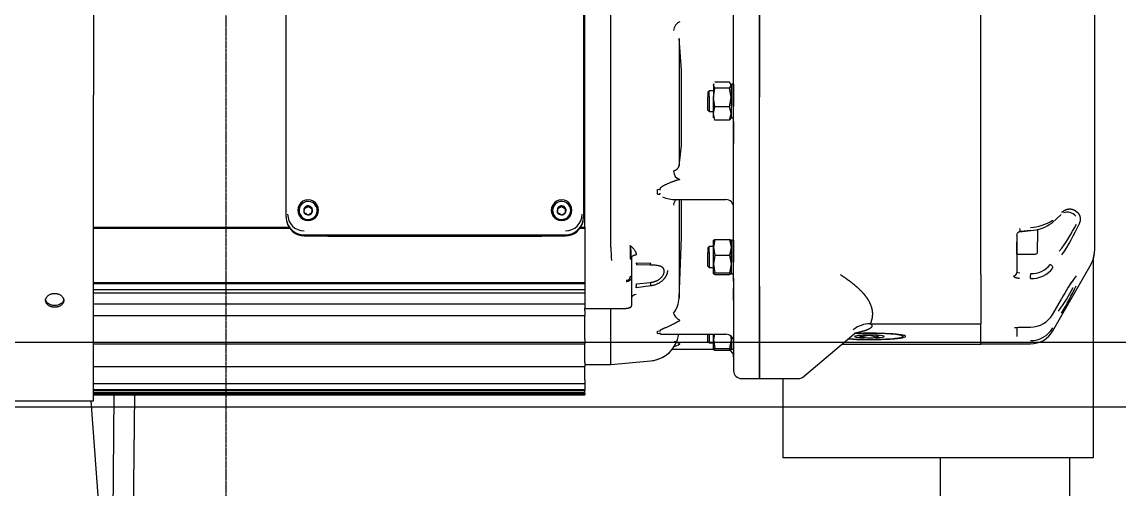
# Model space of a CAD drawing. Extents: x -599358 to 2865263, y -1062760 to 486533.
# Drawn here: x 346337 to 347003, y -695684 to -695400 of the extents above; entities that cross this region are included whole.
import ezdxf

# ---------------------------------------------------------------- set-up
doc = ezdxf.new("R2010")
doc.units = 0
doc.linetypes.add('DOTE', pattern=[2.42, 2, -0.2, 0.02, -0.2])
for name, color, linetype in [('A-AXIS-DOTE', 14, 'DOTE'), ('EWHS5T6M-1', 7, 'Continuous'), ('EWHS5T6M-3', 7, 'Continuous'), ('FHSGH10105-主梁-06', 7, 'Continuous'), ('取电臂', 7, 'Continuous'), ('零件1^葫芦小车', 7, 'Continuous')]:
    doc.layers.add(name, color=color, linetype=linetype)

msp = doc.modelspace()

# ---------------------------------------------------------------- linework, layer by layer
at = {"layer": 'A-AXIS-DOTE'}
msp.add_line((346460.57, -694061.52), (346460.57, -701154.07), dxfattribs=at)
at = {"layer": 'EWHS5T6M-1', "color": 7, "linetype": 'Continuous'}
for p, q in [((346987.45, -695544.3), (346987.45, -695664.74)), ((346987.45, -695544.3), (346987.45, -695664.74)), ((346798.88, -695616.69), (346798.88, -695664.74)), ((346798.88, -695616.69), (346798.88, -695664.74)), ((346974.88, -695664.74), (346861.73, -695664.74)), ((346894.73, -695664.74), (346861.73, -695664.74)), ((346974.88, -695664.74), (346973.31, -695664.74))]:
    msp.add_line(p, q, dxfattribs=at)
at = {"layer": 'EWHS5T6M-3', "color": 7, "linetype": 'Continuous'}
for p, q in [((346380.09, -695288.89), (346380.09, -695444.68)), ((346784.73, -695302.41), (346784.73, -695445.85)), ((346784.73, -695560.56), (346784.73, -695302.41)), ((346769.02, -695557.53), (346769.02, -695307.12)), ((346919.09, -695525.47), (346919.09, -695327.56)), ((346919.09, -695525.47), (346919.09, -695328.61)), ((346988.23, -695328.73), (346988.23, -695506.6)), ((346988.23, -695328.73), (346988.23, -695506.6)), ((346497.16, -695518.49), (346497.16, -695360.38)), ((346677.88, -695360.38), (346677.88, -695518.49)), ((346694.38, -695536.98), (346694.38, -695361.3)), ((346678.66, -695524.76), (346678.66, -695368.21)), ((346737.31, -695429.52), (346735.86, -695410.29)), ((346735.86, -695410.29), (346735.86, -695487.5)), ((346737.31, -695474.98), (346737.31, -695429.52)), ((346756.76, -695438.51), (346757.26, -695437.54)), ((346756.76, -695438.04), (346756.76, -695438.51)), ((346757.68, -695440.29), (346756.76, -695438.51)), ((346756.76, -695438.51), (346756.76, -695446.04)), ((346766.54, -695436.73), (346757.68, -695436.73)), ((346767.45, -695438.51), (346766.54, -695436.73)), ((346766.54, -695440.29), (346767.45, -695438.51)), ((346767.72, -695438.04), (346767.45, -695439.14)), ((346767.45, -695438.51), (346767.45, -695446.04)), ((346767.72, -695438.04), (346767.72, -695451.33)), ((346769.02, -695438.04), (346767.72, -695438.04)), ((346769.02, -695438.04), (346769.02, -695451.33)), ((346380.09, -695630.21), (346380.09, -695444.68)), ((346754.09, -695441.97), (346753.31, -695442.75)), ((346753.31, -695442.75), (346753.31, -695445.71)), ((346754.09, -695445.35), (346754.09, -695441.97)), ((346756.76, -695441.97), (346754.09, -695441.97)), ((346754.09, -695445.35), (346754.09, -695454.54)), ((346756.76, -695446.04), (346757.68, -695440.29)), ((346766.54, -695440.29), (346757.68, -695440.29)), ((346767.45, -695446.04), (346766.54, -695440.29)), ((346753.31, -695453.75), (346753.31, -695445.71)), ((346757.68, -695451.8), (346756.76, -695446.04)), ((346756.76, -695455.78), (346756.76, -695446.04)), ((346756.76, -695455.78), (346757.68, -695451.8)), ((346766.54, -695451.8), (346757.68, -695451.8)), ((346766.54, -695451.8), (346767.45, -695446.04)), ((346767.45, -695455.78), (346766.54, -695451.8)), ((346767.45, -695446.04), (346767.45, -695455.78)), ((346767.72, -695458.47), (346767.72, -695451.33)), ((346769.02, -695458.47), (346769.02, -695451.33)), ((346784.73, -695616.69), (346784.73, -695445.85)), ((346753.31, -695453.75), (346754.09, -695454.54)), ((346754.09, -695454.54), (346756.76, -695454.54)), ((346756.76, -695458.47), (346756.76, -695455.78)), ((346757.68, -695459.77), (346756.76, -695455.78)), ((346766.54, -695459.77), (346767.45, -695455.78)), ((346767.45, -695457.99), (346766.54, -695459.77)), ((346767.45, -695455.78), (346767.45, -695458.47)), ((346767.45, -695457.36), (346767.72, -695458.47)), ((346767.72, -695458.47), (346769.02, -695458.47)), ((346757.26, -695458.96), (346757.68, -695459.77)), ((346766.54, -695459.77), (346757.68, -695459.77)), ((346769.02, -695460.63), (346769.02, -695473.92)), ((346735.86, -695487.5), (346737.28, -695475.26)), ((346769.02, -695481.06), (346769.02, -695473.92)), ((346722.66, -695504.78), (346722.66, -695501.87)), ((346722.67, -695501.87), (346724.08, -695501.76)), ((346722.67, -695504.78), (346724.08, -695504.76)), ((346724.08, -695501.76), (346724.09, -695502.39)), ((346724.09, -695504.13), (346724.08, -695504.76)), ((346508.24, -695513.36), (346510.66, -695512.13)), ((346510.66, -695512.13), (346510.66, -695511.86)), ((346510.66, -695512.13), (346512.95, -695513.61)), ((346662.24, -695513.36), (346664.66, -695512.13)), ((346664.66, -695512.13), (346664.66, -695511.86)), ((346664.66, -695512.13), (346666.95, -695513.61)), ((346733.81, -695508.06), (346764.31, -695508.06)), ((346735.94, -695507.79), (346735.86, -695508.45)), ((346735.86, -695508.45), (346735.86, -695541.99)), ((346737.31, -695515.36), (346737.31, -695508.06)), ((346988.23, -695506.6), (346988.23, -695528.35)), ((346988.23, -695506.6), (346988.23, -695528.35)), ((346505.02, -695514.62), (346505.02, -695515.11)), ((346508.09, -695516.07), (346508.24, -695513.36)), ((346508.24, -695513.36), (346508.24, -695513.08)), ((346516.02, -695515.11), (346516.02, -695514.62)), ((346659.02, -695514.62), (346659.02, -695515.11)), ((346662.09, -695516.07), (346662.24, -695513.36)), ((346662.24, -695513.36), (346662.24, -695513.08)), ((346670.02, -695515.11), (346670.02, -695514.62)), ((346737.31, -695530.87), (346737.31, -695515.36)), ((346962.5, -695522.08), (346968.07, -695517.14)), ((346380.09, -695524.76), (346498.86, -695524.76)), ((346380.09, -695525.3), (346499.21, -695525.3)), ((346497.38, -695520.67), (346497.52, -695521.33)), ((346675.83, -695525.3), (346678.66, -695525.3)), ((346676.18, -695524.76), (346678.66, -695524.76)), ((346677.52, -695521.33), (346677.66, -695520.67)), ((346678.66, -695524.76), (346678.66, -695525.3)), ((346678.66, -695525.3), (346678.66, -695557.18)), ((346919.09, -695553.56), (346919.09, -695525.47)), ((346919.09, -695553.56), (346919.09, -695525.47)), ((346508.16, -695529.44), (346666.88, -695529.44)), ((346508.16, -695529.99), (346666.88, -695529.99)), ((346523.33, -695530.25), (346651.71, -695530.25)), ((346735.86, -695567.82), (346737.31, -695530.87)), ((346941.09, -695529.66), (346941.09, -695551.65)), ((346941.09, -695529.7), (346941.09, -695533.97)), ((346942.76, -695527.47), (346943.42, -695527.4)), ((346943.37, -695527.41), (346944.28, -695527.32)), ((346949.5, -695526.82), (346943.4, -695527.4)), ((346944.28, -695527.32), (346949.5, -695526.83)), ((346953.66, -695525.97), (346953.66, -695533.59)), ((346988.23, -695528.35), (346988.23, -695539.39)), ((346988.23, -695528.35), (346988.23, -695539.39)), ((346694.38, -695536.99), (346694.38, -695536.98)), ((346754.09, -695536.6), (346753.31, -695537.38)), ((346753.31, -695537.38), (346753.31, -695540.34)), ((346754.09, -695539.98), (346754.09, -695536.6)), ((346756.76, -695536.6), (346754.09, -695536.6)), ((346756.76, -695532.71), (346757.68, -695532.19)), ((346757.68, -695532.19), (346756.76, -695537.02)), ((346756.76, -695537.02), (346756.76, -695532.67)), ((346756.76, -695547.2), (346756.76, -695537.02)), ((346756.76, -695537.02), (346757.68, -695541.85)), ((346757.68, -695532.19), (346766.54, -695532.19)), ((346767.31, -695532.63), (346766.54, -695532.19)), ((346766.54, -695532.19), (346767.45, -695537.02)), ((346767.45, -695537.02), (346766.54, -695541.85)), ((346767.72, -695532.67), (346767.45, -695533.77)), ((346767.45, -695532.67), (346767.45, -695537.02)), ((346767.45, -695537.02), (346767.45, -695547.2)), ((346767.72, -695532.67), (346767.72, -695545.96)), ((346769.02, -695532.67), (346767.72, -695532.67)), ((346769.02, -695532.67), (346769.02, -695545.96)), ((346941.09, -695541.11), (346941.09, -695533.97)), ((346953.66, -695539.85), (346953.66, -695533.59)), ((346953.66, -695536.34), (346953.67, -695536.35)), ((346706.95, -695543.27), (346706.95, -695544.42)), ((346706.95, -695544.42), (346706.95, -695555.17)), ((346735.86, -695541.99), (346735.86, -695567.82)), ((346753.31, -695548.38), (346753.31, -695540.34)), ((346754.09, -695539.98), (346754.09, -695549.17)), ((346757.68, -695541.85), (346756.76, -695547.2)), ((346757.68, -695541.85), (346766.54, -695541.85)), ((346766.54, -695541.85), (346767.45, -695547.2)), ((346941.09, -695541.11), (346952.41, -695541.11)), ((346987.45, -695544.3), (346987.45, -695664.74)), ((346987.45, -695544.3), (346987.45, -695664.74)), ((346709.82, -695546.34), (346718.66, -695546.53)), ((346718.39, -695547.75), (346710.09, -695547.62)), ((346753.31, -695548.38), (346754.09, -695549.17)), ((346754.09, -695549.17), (346756.76, -695549.17)), ((346756.76, -695547.2), (346757.68, -695552.54)), ((346756.76, -695553.06), (346756.76, -695547.2)), ((346767.45, -695547.2), (346766.54, -695552.54)), ((346767.45, -695547.2), (346767.45, -695553.06)), ((346767.45, -695552), (346767.72, -695553.1)), ((346767.72, -695553.1), (346767.72, -695545.96)), ((346769.02, -695553.1), (346769.02, -695545.96)), ((346941.09, -695547.25), (346941.09, -695551.65)), ((346941.09, -695551.65), (346941.09, -695552.35)), ((346962.94, -695587.72), (346986.16, -695547.2)), ((346380.09, -695558.28), (346678.66, -695558.28)), ((346678.66, -695557.18), (346678.66, -695558.28)), ((346678.66, -695557.87), (346678.66, -695573.93)), ((346706.95, -695555.17), (346706.95, -695572.51)), ((346710.09, -695559.1), (346718.39, -695558.3)), ((346757.68, -695552.54), (346756.76, -695553.06)), ((346756.76, -695553.06), (346757.68, -695553.57)), ((346757.68, -695552.54), (346766.54, -695552.54)), ((346757.68, -695553.57), (346766.54, -695553.57)), ((346766.54, -695552.54), (346767.45, -695553.06)), ((346767.45, -695553.06), (346766.54, -695553.57)), ((346767.45, -695553.1), (346767.45, -695553.06)), ((346767.72, -695553.1), (346769.02, -695553.1)), ((346769.02, -695555.79), (346769.02, -695561.94)), ((346769.02, -695557.53), (346769.02, -695611.98)), ((346919.09, -695553.56), (346919.09, -695582.71)), ((346919.09, -695553.56), (346919.09, -695583.42)), ((346380.09, -695558.89), (346678.66, -695558.89)), ((346678.66, -695562.76), (346380.09, -695562.76)), ((346678.66, -695564.74), (346380.09, -695564.74)), ((346718.66, -695560.39), (346709.82, -695561.5)), ((346769.02, -695569.08), (346769.02, -695561.94)), ((346784.73, -695560.56), (346784.73, -695616.69)), ((346678.66, -695571.47), (346380.09, -695571.47)), ((346962.91, -695577.57), (346968.12, -695568.55)), ((346380.09, -695578.36), (346678.66, -695578.36)), ((346678.66, -695573.93), (346678.66, -695574.18)), ((346678.66, -695575.44), (346678.66, -695574.18)), ((346678.66, -695574.18), (346703.81, -695574.18)), ((346678.66, -695575.44), (346678.66, -695578.36)), ((346678.66, -695592.85), (346678.66, -695578.36)), ((346694.38, -695608.05), (346694.38, -695574.18)), ((346769.02, -695578.49), (346769.02, -695591.77)), ((346852.04, -695583.42), (346852.01, -695583.42)), ((346852.04, -695583.42), (346919.09, -695583.42)), ((346919.09, -695595.74), (346919.09, -695583.42)), ((346919.09, -695595.56), (346919.09, -695583.6)), ((346722.66, -695589.38), (346722.66, -695587.97)), ((346722.67, -695587.98), (346724.08, -695587.76)), ((346722.67, -695589.38), (346724.08, -695589.21)), ((346724.08, -695587.76), (346724.09, -695588.06)), ((346724.09, -695588.91), (346724.08, -695589.21)), ((346726.62, -695589.74), (346764.31, -695589.74)), ((346753.31, -695594.2), (346753.31, -695589.74)), ((346754.09, -695589.74), (346754.09, -695594.99)), ((346756.76, -695593.02), (346756.76, -695589.74)), ((346757.32, -695589.74), (346756.76, -695593.02)), ((346767.06, -695590.75), (346767.45, -695593.02)), ((346767.45, -695590.94), (346767.45, -695593.02)), ((346767.72, -695591.21), (346767.72, -695591.77)), ((346767.72, -695598.91), (346767.72, -695591.77)), ((346769.02, -695598.91), (346769.02, -695591.77)), ((346810.75, -695615.96), (346842.29, -695589.5)), ((346846.69, -695591.76), (346846.69, -695590.42)), ((346855.76, -695591.79), (346855.76, -695590.39)), ((346871.95, -695591.09), (346871.95, -695590.37)), ((346941.09, -695585.6), (346941.09, -695591.05)), ((346942.93, -695585.55), (346949.32, -695585.5)), ((346380.09, -695595.56), (346678.66, -695595.56)), ((346678.66, -695592.85), (346678.66, -695595.56)), ((346678.66, -695606.97), (346678.66, -695595.56)), ((346753.31, -695594.2), (346754.09, -695594.99)), ((346754.09, -695594.99), (346756.76, -695594.99)), ((346756.76, -695598.87), (346756.76, -695593.02)), ((346756.76, -695593.02), (346757.68, -695598.36)), ((346757.68, -695598.36), (346756.76, -695598.87)), ((346757.68, -695598.36), (346766.54, -695598.36)), ((346767.45, -695593.02), (346766.54, -695598.36)), ((346766.54, -695598.36), (346767.45, -695598.87)), ((346767.45, -695593.02), (346767.45, -695598.87)), ((346767.45, -695597.81), (346767.72, -695598.91)), ((346834.85, -695595.74), (346919.09, -695595.74)), ((346919.09, -695595.62), (346949.3, -695595.62)), ((346731.78, -695598.87), (346756.76, -695598.87)), ((346731.78, -695598.87), (346756.76, -695598.87)), ((346756.76, -695598.87), (346757.68, -695599.39)), ((346756.76, -695598.87), (346757.68, -695599.39)), ((346757.68, -695599.39), (346766.54, -695599.39)), ((346757.68, -695599.39), (346766.46, -695599.39)), ((346767.45, -695598.87), (346766.54, -695599.39)), ((346767.45, -695598.91), (346767.45, -695598.87)), ((346767.72, -695598.91), (346769.02, -695598.91)), ((346769.02, -695603.58), (346769.02, -695611.98)), ((346380.09, -695609.45), (346678.66, -695609.45)), ((346678.66, -695606.97), (346678.66, -695609.45)), ((346678.66, -695608.05), (346694.38, -695608.05)), ((346678.66, -695608.05), (346678.66, -695609.45)), ((346678.66, -695608.05), (346694.38, -695608.05)), ((346678.66, -695617.47), (346678.66, -695609.45)), ((346678.66, -695617.47), (346678.66, -695609.45)), ((346694.38, -695608.05), (346718.66, -695605.93)), ((346694.38, -695608.05), (346718.66, -695605.93)), ((346678.66, -695617.47), (346678.66, -695619.69)), ((346678.66, -695617.47), (346678.66, -695619.69)), ((346773.73, -695616.69), (346784.73, -695616.69)), ((346773.73, -695616.69), (346784.73, -695616.69)), ((346784.73, -695616.69), (346808.73, -695616.69)), ((346784.73, -695616.69), (346798.88, -695616.69)), ((346798.88, -695616.69), (346798.88, -695664.74)), ((346798.88, -695616.69), (346798.88, -695664.74)), ((346380.09, -695619.69), (346678.66, -695619.69)), ((346380.09, -695623.32), (346678.66, -695623.32)), ((346380.09, -695623.97), (346678.66, -695623.97)), ((346380.09, -695625.13), (346678.66, -695625.13)), ((346678.66, -695619.69), (346678.66, -695623.32)), ((346678.66, -695619.69), (346678.66, -695623.32)), ((346678.66, -695623.32), (346678.66, -695623.97)), ((346678.66, -695623.32), (346678.66, -695623.97)), ((346678.66, -695625.13), (346678.66, -695623.97)), ((346678.66, -695625.13), (346678.66, -695623.97)), ((346678.66, -695625.78), (346678.66, -695625.13)), ((346678.66, -695625.78), (346678.66, -695625.13)), ((346244.16, -695630.21), (346380.09, -695630.21)), ((346244.16, -695630.21), (346380.09, -695630.21)), ((346380.09, -695625.78), (346678.66, -695625.78)), ((346380.09, -695626.49), (346678.66, -695626.49)), ((346380.09, -695630.21), (346380.09, -695626.49)), ((346380.09, -695626.49), (346678.66, -695626.49)), ((346678.66, -695625.78), (346678.66, -695626.49)), ((346678.66, -695625.78), (346678.66, -695626.49)), ((346811.45, -695664.74), (346798.88, -695664.74)), ((346811.45, -695664.74), (346798.88, -695664.74)), ((346974.88, -695664.74), (346811.45, -695664.74)), ((346894.73, -695664.74), (346811.45, -695664.74)), ((346974.88, -695664.74), (346973.31, -695664.74)), ((346987.45, -695664.74), (346974.88, -695664.74)), ((346987.45, -695664.74), (346974.88, -695664.74))]:
    msp.add_line(p, q, dxfattribs=at)
for centre, radius, start, end in [((346737.89, -695490.66), 5.41, 180.85338, 253.44874), ((346494.64, -695483.23), 32.81, 294.49157, 299.24243), ((346530.74, -695483.38), 34.84, 234.81915, 239.29072), ((346648.64, -695483.23), 32.81, 294.49157, 299.24243), ((346684.74, -695483.38), 34.84, 234.81915, 239.29072), ((346733.75, -695488.13), 19.88, 246.58524, 270.21325), ((346764.31, -695512.77), 4.71, 0, 90), ((345969.33, -695485.67), 539.61, 356.7996, 357.08751), ((346528.19, -695487.28), 34.88, 234.82126, 239.28861), ((346496.76, -695487.39), 32.83, 294.49322, 299.24078), ((345967.06, -695485.54), 546.59, 356.80144, 357.08567), ((346123.33, -695485.67), 539.61, 356.7996, 357.08751), ((346682.19, -695487.28), 34.88, 234.82126, 239.28861), ((346650.76, -695487.39), 32.83, 294.49322, 299.24078), ((346121.06, -695485.54), 546.59, 356.80144, 357.08567), ((346971.59, -695522.72), 7.05, 41.56167, 108.8064), ((346948.16, -695497.52), 27.39, 272.39811, 302.5954), ((346948, -695502.34), 24.48, 273.48535, 306.42617), ((346888.47, -695478.22), 99.45, 322.03557, 333.24267), ((346870.44, -695474.52), 118.74, 325.64528, 335.93868), ((346523.15, -695527.13), 3.12, 258.83111, 273.32477), ((346651.89, -695527.13), 3.12, 266.6761, 281.16801), ((347040.9, -695526.21), 346.69, 181.78231, 183.10999), ((347996.55, -695550.98), 1290.41, 179.33389, 179.69135), ((346639.69, -695546.21), 67.33, 2.50082, 8.7375), ((346952.41, -695539.85), 1.26, 270, 0), ((346972.52, -695539.39), 15.71, 330.18918, 0), ((346972.52, -695539.39), 15.71, 341.80513, 0), ((346714.93, -695546.33), 3.73, 337.71426, 357.01894), ((346950.19, -695540.1), 15.83, 266.80232, 323.50232), ((346950.33, -695539.04), 13.8, 266.48695, 322.78946), ((346703.87, -695554.72), 2.29, 268.40262, 358.45314), ((347586.54, -695445.5), 875.45, 187.4029, 187.54076), ((346939.11, -695552.28), 1.98, 268.27456, 358.16379), ((346933.4, -695553.44), 16.09, 351.18635, 2.21161), ((347055.41, -695613.25), 98.07, 143.03479, 152.88457), ((346395.18, -695524.32), 316.82, 353.26072, 353.69689), ((346881.77, -695512.72), 105.5, 323.34665, 332.5077), ((346838, -695496.34), 153.08, 328.2109, 335.29108), ((346719.99, -695567.12), 15.89, 321.85739, 357.49111), ((346706.19, -695572.49), 0.763, 268.27456, 358.16379), ((346949.19, -695569.64), 15.85, 270.40641, 329.96765), ((346852.04, -695599.91), 16.5, 90.09961, 129.16602), ((346717.02, -695587.14), 18.86, 275, 352.0705), ((346764.31, -695594.46), 4.71, 0, 90), ((346851.2, -695599.78), 9.21, 60.31734, 119.30599), ((346949.44, -695578.06), 15.61, 269.51758, 329.72716), ((346949.3, -695579.91), 15.71, 270, 330.18918), ((346725.45, -695578.12), 20.58, 290.30162, 301.98717), ((346717.02, -695587.14), 18.86, 275, 321.53395), ((346764.31, -695603.58), 4.71, 0, 62.87194), ((346764.31, -695603.58), 4.71, 0, 62.87194), ((346773.73, -695611.98), 4.71, 180, 270), ((346773.73, -695611.98), 4.71, 180, 270), ((346808.73, -695613.55), 3.14, 270, 310)]:
    msp.add_arc(centre, radius, start, end, dxfattribs=at)
for centre, major_axis, ratio, start_param, end_param in [((346736.35, -695404.37), (-2.61, -3.93), 0.728317, 3.880999, 5.407181), ((346510.52, -695514.49), (6.29, 0), 0.996195, 1.570796, 4.712389), ((346510.52, -695515.11), (5.92, 0), 0.996195, 2.123451, 3.742624), ((346510.52, -695514.62), (5.5, 0), 0.996195, 1.517654, 4.659247), ((346510.52, -695514.56), (2.72, 0), 0.996195, 1.517654, 2.564851), ((346510.52, -695514.62), (-5.5, 0), 0.996195, 1.517654, 4.659247), ((346510.52, -695514.49), (-6.29, 0), 0.996195, 1.570796, 4.712389), ((346510.52, -695514.56), (2.72, 0), 0.996195, 0.470456, 1.517654), ((346510.52, -695515.11), (-5.92, 0), 0.996195, 2.540562, 4.159734), ((346664.52, -695514.49), (6.29, 0), 0.996195, 1.570796, 4.712389), ((346664.52, -695515.11), (5.92, 0), 0.996195, 2.123451, 3.742624), ((346664.52, -695514.62), (5.5, 0), 0.996195, 1.517654, 4.659247), ((346664.52, -695514.56), (2.72, 0), 0.996195, 1.517654, 2.564851), ((346664.52, -695514.62), (-5.5, 0), 0.996195, 1.517654, 4.659247), ((346664.52, -695514.49), (-6.29, 0), 0.996195, 1.570796, 4.712389), ((346664.52, -695514.56), (2.72, 0), 0.996195, 0.470456, 1.517654), ((346664.52, -695515.11), (-5.92, 0), 0.996195, 2.540562, 4.159734), ((346736.35, -695512.33), (1.87, -4.33), 0.783089, 3.209194, 4.163104), ((346508.16, -695518.49), (-11, 0), 0.996195, 6.283185, 7.853982), ((346508.16, -695516.97), (10.09, 0), 0.996195, 3.141593, 4.712389), ((346510.52, -695515.11), (5.5, 0), 0.996195, 3.141593, 4.659247), ((346510.52, -695514.56), (2.72, 0), 0.996195, 2.564851, 3.612049), ((346510.52, -695514.56), (-2.72, 0), 0.996195, 0.470456, 1.517654), ((346510.52, -695515.11), (-5.5, 0), 0.996195, 1.517654, 3.141593), ((346510.52, -695514.56), (-2.72, 0), 0.996195, 1.517654, 2.564851), ((346510.52, -695514.56), (-2.72, 0), 0.996195, 2.564851, 3.612049), ((346664.52, -695515.11), (5.5, 0), 0.996195, 3.141593, 4.659247), ((346664.52, -695514.56), (2.72, 0), 0.996195, 2.564851, 3.612049), ((346664.52, -695514.56), (-2.72, 0), 0.996195, 0.470456, 1.517654), ((346664.52, -695515.11), (-5.5, 0), 0.996195, 1.517654, 3.141593), ((346664.52, -695514.56), (-2.72, 0), 0.996195, 1.517654, 2.564851), ((346664.52, -695514.56), (-2.72, 0), 0.996195, 2.564851, 3.612049), ((346666.88, -695516.97), (10.09, 0), 0.996195, 4.712389, 6.283185), ((346666.88, -695518.49), (11, 0), 0.996195, 4.712389, 6.283185), ((346508.16, -695519.17), (-10.86, 0), 0.996195, 0.20086, 1.570796), ((346666.88, -695519.17), (-10.86, 0), 0.996195, 1.570796, 2.940732), ((346942.78, -695525.41), (-0.19, 2.03), 0.00447, 1.617607, 3.576156), ((346706.16, -695555.17), (-0.786, 0), 0.5, 3.141593, 4.712389), ((346710.09, -695567.92), (3.14, 0), 0.721105, 1.658063, 3.14162), ((346851.52, -695591.09), (22, 0), 0.087156, 4.081811, 6.283185), ((346851.52, -695591.09), (-20.43, 0), 0.087156, 0.894834, 3.627495), ((346851.52, -695591.09), (9.07, 0), 0.087156, 3.103896, 3.627495), ((346851.52, -695591.09), (-22, 0), 0.087156, 3.141593, 5.13954), ((346851.52, -695591.09), (-9.07, 0), 0.087156, 5.198291, 6.245489), ((346851.52, -695591.09), (20.43, 0), 0.087156, 0.485902, 2.024816), ((346851.52, -695591.09), (-9.07, 0), 0.087156, 0.485902, 1.009501), ((346851.52, -695591.09), (-9.07, 0), 0.087156, 1.009501, 2.056699), ((346851.52, -695591.09), (9.07, 0), 0.087156, 1.009501, 2.056699), ((346851.52, -695591.09), (9.07, 0), 0.087156, 5.198291, 6.245489), ((346851.52, -695591.09), (-9.07, 0), 0.087156, 3.103896, 4.151094)]:
    msp.add_ellipse(centre, major_axis=major_axis, ratio=ratio, start_param=start_param, end_param=end_param, dxfattribs=at)
for points, degree, knots in [([(346732.48, -695490.74), (346732.59, -695490.69), (346732.8, -695490.59), (346733.1, -695490.44), (346733.39, -695490.28), (346733.66, -695490.12), (346733.93, -695489.96), (346734.18, -695489.79), (346734.41, -695489.62), (346734.63, -695489.44), (346734.84, -695489.26), (346735.03, -695489.08), (346735.2, -695488.89), (346735.35, -695488.7), (346735.49, -695488.5), (346735.6, -695488.31), (346735.7, -695488.11), (346735.78, -695487.91), (346735.83, -695487.7), (346735.85, -695487.56), (346735.86, -695487.5)], 3, [0, 0, 0, 0, 0.051218, 0.102946, 0.155185, 0.207934, 0.261194, 0.314965, 0.369245, 0.424036, 0.479338, 0.535149, 0.591471, 0.648303, 0.705645, 0.763497, 0.821858, 0.880729, 0.94011, 1, 1, 1, 1]), ([(346736.35, -695495.85), (346736.24, -695495.87), (346736, -695495.92), (346735.62, -695496.01), (346735.23, -695496.12), (346734.81, -695496.24), (346734.36, -695496.37), (346733.9, -695496.52), (346733.41, -695496.68), (346732.89, -695496.86), (346732.36, -695497.06), (346731.8, -695497.27), (346731.21, -695497.5), (346730.61, -695497.74), (346729.76, -695498.08), (346728.8, -695498.5), (346727.83, -695498.94), (346727.17, -695499.25), (346726.68, -695499.48), (346726.29, -695499.69), (346725.88, -695499.93), (346725.51, -695500.16), (346725.19, -695500.38), (346724.91, -695500.6), (346724.66, -695500.81), (346724.46, -695501.01), (346724.3, -695501.21), (346724.18, -695501.4), (346724.1, -695501.58), (346724.08, -695501.7), (346724.08, -695501.76)], 3, [0, 0, 0, 0, 0.029067, 0.059684, 0.091862, 0.125608, 0.160931, 0.197836, 0.23633, 0.276416, 0.3181, 0.361385, 0.406275, 0.452773, 0.500881, 0.599221, 0.673537, 0.723826, 0.750087, 0.785131, 0.817481, 0.847172, 0.87425, 0.898774, 0.920826, 0.940518, 0.958006, 0.973514, 0.987363, 1, 1, 1, 1]), ([(346968.49, -695515.66), (346969.08, -695515.13), (346969.71, -695514.74), (346970.33, -695514.35), (346970.98, -695514.1), (346971.63, -695513.86), (346972.28, -695513.76), (346972.94, -695513.66), (346973.59, -695513.71), (346974.24, -695513.76), (346974.88, -695513.96), (346975.52, -695514.16), (346976.14, -695514.5), (346976.75, -695514.84), (346977.34, -695515.33), (346977.92, -695515.81), (346978.45, -695516.42)], 2, [0, 0, 0, 0.125, 0.125, 0.25, 0.25, 0.375, 0.375, 0.5, 0.5, 0.625, 0.625, 0.75, 0.75, 0.875, 0.875, 1, 1, 1]), ([(346978.45, -695516.42), (346978.51, -695516.5), (346978.63, -695516.66), (346978.79, -695516.91), (346978.93, -695517.17), (346979.06, -695517.43), (346979.18, -695517.69), (346979.28, -695517.96), (346979.36, -695518.23), (346979.43, -695518.5), (346979.49, -695518.78), (346979.53, -695519.06), (346979.57, -695519.43), (346979.58, -695519.9), (346979.54, -695520.48), (346979.45, -695521.07), (346979.31, -695521.68), (346979.12, -695522.3), (346978.95, -695522.72), (346978.87, -695522.93)], 3, [0, 0, 0, 0, 0.048845, 0.096906, 0.144215, 0.190808, 0.236719, 0.281986, 0.326648, 0.370744, 0.414319, 0.457414, 0.500075, 0.58118, 0.662791, 0.745199, 0.82869, 0.913537, 1, 1, 1, 1]), ([(346941.09, -695529.66), (346941.09, -695529.1), (346941.28, -695528.53), (346941.96, -695527.63), (346942.43, -695527.31), (346942.96, -695527.26)], 3, [0, 0, 0, 0, 0.5, 0.5, 1, 1, 1, 1]), ([(346706.23, -695535.98), (346706.45, -695536.17), (346706.9, -695536.56), (346707.76, -695537.36), (346708.5, -695538.19), (346709.04, -695538.99), (346709.31, -695539.48), (346709.5, -695539.91), (346709.64, -695540.32), (346709.74, -695540.72), (346709.81, -695541.12), (346709.81, -695541.39), (346709.82, -695541.52)], 3, [0, 0, 0, 0, 0.125011, 0.250017, 0.499875, 0.603087, 0.677277, 0.749978, 0.814865, 0.874988, 0.937496, 1, 1, 1, 1]), ([(346706.16, -695544.03), (346706.37, -695544.03), (346706.57, -695544.07), (346706.86, -695544.22), (346706.95, -695544.32), (346706.95, -695544.42)], 3, [0, 0, 0, 0, 0.5, 0.5, 1, 1, 1, 1]), ([(346706.95, -695543.27), (346706.95, -695542.87), (346707.22, -695542.42), (346708.32, -695541.75), (346709.11, -695541.56), (346709.82, -695541.52)], 3, [0, 0, 0, 0, 0.5, 0.5, 1, 1, 1, 1]), ([(346709.82, -695546.34), (346709.82, -695546.4), (346709.84, -695546.51), (346709.86, -695546.68), (346709.88, -695546.85), (346709.91, -695547.01), (346709.94, -695547.18), (346709.97, -695547.33), (346710.01, -695547.46), (346710.05, -695547.56), (346710.08, -695547.6), (346710.09, -695547.62)], 3, [0, 0, 0, 0, 0.077735, 0.163795, 0.258193, 0.360935, 0.47203, 0.591481, 0.719291, 0.855464, 1, 1, 1, 1]), ([(346726.84, -695551.47), (346726.84, -695551.39), (346726.83, -695551.23), (346726.81, -695551), (346726.78, -695550.79), (346726.73, -695550.58), (346726.67, -695550.38), (346726.59, -695550.19), (346726.5, -695550.01), (346726.4, -695549.83), (346726.28, -695549.67), (346726.15, -695549.51), (346726.01, -695549.37), (346725.85, -695549.23), (346725.68, -695549.09), (346725.49, -695548.97), (346725.3, -695548.85), (346725.08, -695548.74), (346724.86, -695548.64), (346724.62, -695548.54), (346724.36, -695548.45), (346723.93, -695548.31), (346723.28, -695548.15), (346722.37, -695548), (346721.29, -695547.88), (346719.95, -695547.79), (346718.93, -695547.77), (346718.39, -695547.75)], 3, [0, 0, 0, 0, 0.025288, 0.050219, 0.074845, 0.099219, 0.123396, 0.147433, 0.171387, 0.195316, 0.219278, 0.243332, 0.267533, 0.291939, 0.316604, 0.341581, 0.366922, 0.392675, 0.418887, 0.445603, 0.472864, 0.500709, 0.581938, 0.664866, 0.750426, 0.865857, 1, 1, 1, 1]), ([(346718.39, -695558.3), (346718.55, -695558.28), (346718.87, -695558.24), (346719.35, -695558.17), (346719.81, -695558.08), (346720.27, -695557.97), (346720.71, -695557.86), (346721.13, -695557.72), (346721.55, -695557.58), (346721.95, -695557.42), (346722.34, -695557.25), (346722.72, -695557.06), (346723.08, -695556.86), (346723.43, -695556.65), (346723.77, -695556.42), (346724.17, -695556.13), (346724.62, -695555.76), (346725.08, -695555.32), (346725.5, -695554.86), (346725.86, -695554.39), (346726.16, -695553.91), (346726.41, -695553.43), (346726.6, -695552.94), (346726.74, -695552.44), (346726.82, -695551.95), (346726.83, -695551.63), (346726.84, -695551.47)], 3, [0, 0, 0, 0, 0.039878, 0.078912, 0.117144, 0.154619, 0.191384, 0.227489, 0.262988, 0.297935, 0.332389, 0.366411, 0.400064, 0.433413, 0.466526, 0.499471, 0.55456, 0.607472, 0.65855, 0.708176, 0.756766, 0.804764, 0.852628, 0.900824, 0.949803, 1, 1, 1, 1]), ([(346728.8, -695551.03), (346728.8, -695551.12), (346728.8, -695551.31), (346728.78, -695551.59), (346728.75, -695551.88), (346728.71, -695552.17), (346728.65, -695552.46), (346728.58, -695552.76), (346728.49, -695553.05), (346728.39, -695553.35), (346728.27, -695553.65), (346728.14, -695553.95), (346728, -695554.25), (346727.84, -695554.56), (346727.66, -695554.86), (346727.47, -695555.16), (346727.27, -695555.47), (346727.04, -695555.77), (346726.8, -695556.07), (346726.54, -695556.38), (346726.27, -695556.68), (346725.98, -695556.98), (346725.59, -695557.35), (346725.09, -695557.78), (346724.46, -695558.24), (346723.78, -695558.68), (346723.05, -695559.08), (346722.27, -695559.44), (346721.44, -695559.76), (346720.56, -695560.03), (346719.63, -695560.25), (346718.99, -695560.34), (346718.66, -695560.39)], 3, [0, 0, 0, 0, 0.023596, 0.046848, 0.069813, 0.092549, 0.115115, 0.137574, 0.159988, 0.182418, 0.204926, 0.227574, 0.250421, 0.273525, 0.296943, 0.320728, 0.344931, 0.369601, 0.394784, 0.420522, 0.446855, 0.473821, 0.501454, 0.550477, 0.600634, 0.652145, 0.705215, 0.760032, 0.81677, 0.875584, 0.936618, 1, 1, 1, 1]), ([(346962.91, -695549.52), (346962.94, -695549.36), (346962.93, -695549.18), (346962.81, -695548.8), (346962.7, -695548.6), (346962.41, -695548.21), (346962.22, -695548.01), (346961.8, -695547.67), (346961.56, -695547.51), (346961.32, -695547.39)], 3, [0, 0, 0, 0, 0.25, 0.25, 0.5, 0.5, 0.75, 0.75, 1, 1, 1, 1]), ([(346706.95, -695555.17), (346706.95, -695555.23), (346706.94, -695555.35), (346706.92, -695555.53), (346706.89, -695555.7), (346706.84, -695555.86), (346706.79, -695556.02), (346706.72, -695556.18), (346706.64, -695556.33), (346706.55, -695556.47), (346706.45, -695556.61), (346706.35, -695556.74), (346706.24, -695556.86), (346706.12, -695556.97), (346706, -695557.08), (346705.87, -695557.18), (346705.74, -695557.27), (346705.6, -695557.36), (346705.47, -695557.44), (346705.33, -695557.51), (346705.19, -695557.58), (346705.04, -695557.63), (346704.9, -695557.68), (346704.76, -695557.73), (346704.62, -695557.77), (346704.48, -695557.8), (346704.34, -695557.82), (346704.2, -695557.84), (346704.07, -695557.86), (346703.94, -695557.87), (346703.85, -695557.87), (346703.81, -695557.87)], 3, [0, 0, 0, 0, 0.043815, 0.086945, 0.129389, 0.171151, 0.212229, 0.252628, 0.292346, 0.331388, 0.369753, 0.407445, 0.444466, 0.480818, 0.516503, 0.551525, 0.585887, 0.619591, 0.652642, 0.685043, 0.716798, 0.747913, 0.778391, 0.808237, 0.837458, 0.866059, 0.894046, 0.921426, 0.948207, 0.974395, 1, 1, 1, 1]), ([(346833.81, -695553.56), (346836.55, -695555.34), (346838.87, -695557.05), (346841.33, -695558.85), (346843.34, -695560.6), (346845.46, -695562.44), (346847.12, -695564.25), (346848.85, -695566.14), (346850.1, -695568), (346852.7, -695571.88), (346853.19, -695575.68), (346853.69, -695579.53), (346852.04, -695583.42)], 2, [0, 0, 0, 0.125, 0.125, 0.25, 0.25, 0.375, 0.375, 0.5, 0.5, 0.75, 0.75, 1, 1, 1]), ([(346939.05, -695554.27), (346939.05, -695554.29), (346939.05, -695554.35), (346939.08, -695554.45), (346939.13, -695554.56), (346939.21, -695554.67), (346939.37, -695554.85), (346939.66, -695555.04), (346940.11, -695555.25), (346940.64, -695555.42), (346941.23, -695555.56), (346941.84, -695555.64), (346942.33, -695555.69), (346942.64, -695555.7), (346942.78, -695555.71)], 3, [0, 0, 0, 0, 0.040091, 0.085599, 0.136434, 0.192536, 0.253873, 0.39572, 0.505375, 0.612356, 0.753804, 0.848833, 0.930864, 1, 1, 1, 1]), ([(346356.52, -695573.4), (346356.43, -695573.4), (346356.25, -695573.4), (346355.98, -695573.38), (346355.71, -695573.36), (346355.36, -695573.31), (346354.92, -695573.23), (346354.41, -695573.1), (346353.92, -695572.92), (346353.31, -695572.65), (346352.61, -695572.22), (346351.92, -695571.59), (346351.41, -695570.86), (346351.09, -695570.07), (346350.99, -695569.25), (346351.09, -695568.42), (346351.41, -695567.62), (346351.92, -695566.87), (346352.61, -695566.22), (346353.44, -695565.68), (346354.24, -695565.35), (346354.92, -695565.16), (346355.44, -695565.05), (346355.98, -695564.99), (346356.34, -695564.98), (346356.52, -695564.98)], 3, [0, 0, 0, 0, 0.015617, 0.031217, 0.046838, 0.062519, 0.093859, 0.125183, 0.156348, 0.187563, 0.250185, 0.312521, 0.375062, 0.437522, 0.499933, 0.562494, 0.624855, 0.687415, 0.749875, 0.812345, 0.87492, 0.906097, 0.937303, 0.968653, 1, 1, 1, 1]), ([(346356.52, -695564.98), (346356.62, -695564.98), (346356.83, -695564.98), (346357.14, -695565), (346357.44, -695565.03), (346357.74, -695565.08), (346358.04, -695565.14), (346358.33, -695565.22), (346358.86, -695565.37), (346359.6, -695565.68), (346360.43, -695566.22), (346361.12, -695566.87), (346361.63, -695567.61), (346361.95, -695568.41), (346362.05, -695569.24), (346361.95, -695570.07), (346361.64, -695570.86), (346361.13, -695571.58), (346360.44, -695572.21), (346359.6, -695572.73), (346358.8, -695573.05), (346358.12, -695573.23), (346357.6, -695573.33), (346357.06, -695573.39), (346356.7, -695573.4), (346356.52, -695573.4)], 3, [0, 0, 0, 0, 0.017969, 0.035808, 0.053574, 0.071324, 0.089115, 0.107004, 0.125048, 0.18751, 0.2499, 0.312443, 0.374783, 0.437331, 0.499754, 0.56222, 0.624775, 0.687117, 0.749694, 0.81201, 0.874549, 0.905951, 0.937122, 0.96837, 1, 1, 1, 1]), ([(346356.52, -695572.39), (346356.24, -695572.38), (346355.62, -695572.36), (346354.64, -695572.17), (346353.59, -695571.8), (346352.3, -695571.04), (346351.26, -695569.81), (346351.02, -695568.71), (346351.02, -695568.24), (346351.02, -695568.24)], 3, [0, 0, 0, 0, 0.0496998, 0.1080452, 0.1750266, 0.2506324, 0.3922836, 0.5000874, 0.500163, 0.500163, 0.500163, 0.500163]), ([(346362.02, -695568.24), (346362.02, -695568.71), (346361.78, -695569.8), (346360.68, -695571.12), (346359.16, -695571.95), (346357.79, -695572.33), (346356.91, -695572.37), (346356.52, -695572.39)], 3, [0.5001595, 0.5001595, 0.5001595, 0.5001595, 0.6077712, 0.7492495, 0.8479785, 0.9315772, 1, 1, 1, 1]), ([(346703.81, -695573.93), (346703.88, -695573.93), (346704.03, -695573.93), (346704.25, -695573.92), (346704.47, -695573.91), (346704.69, -695573.88), (346704.91, -695573.85), (346705.12, -695573.81), (346705.32, -695573.76), (346705.52, -695573.71), (346705.71, -695573.65), (346705.89, -695573.58), (346706.06, -695573.5), (346706.24, -695573.42), (346706.41, -695573.32), (346706.57, -695573.2), (346706.72, -695573.06), (346706.84, -695572.89), (346706.93, -695572.71), (346706.94, -695572.58), (346706.95, -695572.51)], 3, [0, 0, 0, 0, 0.043817, 0.087902, 0.132274, 0.176955, 0.221965, 0.267323, 0.313047, 0.359156, 0.405668, 0.4526, 0.499967, 0.551187, 0.60913, 0.673811, 0.745237, 0.823412, 0.908334, 1, 1, 1, 1]), ([(346706.16, -695573.25), (346706.16, -695573.42), (346706, -695573.57), (346705.92, -695573.65), (346705.79, -695573.72), (346705.67, -695573.8), (346705.51, -695573.86), (346705.35, -695573.92), (346705.16, -695573.97), (346704.96, -695574.02), (346704.75, -695574.06), (346704.6, -695574.08), (346704.44, -695574.1), (346704.13, -695574.13), (346703.81, -695574.13)], 2, [0, 0, 0, 0.25, 0.25, 0.375, 0.375, 0.5, 0.5, 0.625, 0.625, 0.75, 0.75, 0.833333, 0.833333, 1, 1, 1]), ([(346732.48, -695576.94), (346732.51, -695577.23), (346732.62, -695577.57), (346733.03, -695578.33), (346733.32, -695578.74), (346734.03, -695579.56), (346734.45, -695579.97), (346735.37, -695580.74), (346735.86, -695581.1), (346736.35, -695581.4)], 3, [0, 0, 0, 0, 0.25, 0.25, 0.5, 0.5, 0.75, 0.75, 1, 1, 1, 1]), ([(346736.35, -695581.4), (346736.24, -695581.47), (346736, -695581.62), (346735.62, -695581.84), (346735.23, -695582.07), (346734.81, -695582.31), (346734.36, -695582.56), (346733.9, -695582.82), (346733.41, -695583.09), (346732.89, -695583.36), (346732.36, -695583.65), (346731.8, -695583.93), (346731.21, -695584.22), (346730.61, -695584.52), (346729.76, -695584.91), (346728.8, -695585.35), (346727.83, -695585.77), (346727.17, -695586.04), (346726.68, -695586.24), (346726.29, -695586.42), (346725.88, -695586.6), (346725.51, -695586.78), (346725.19, -695586.94), (346724.91, -695587.09), (346724.66, -695587.22), (346724.46, -695587.35), (346724.3, -695587.47), (346724.18, -695587.57), (346724.1, -695587.67), (346724.08, -695587.73), (346724.08, -695587.76)], 3, [0, 0, 0, 0, 0.029065, 0.059681, 0.091858, 0.125603, 0.160926, 0.197831, 0.236324, 0.276411, 0.318095, 0.361381, 0.406272, 0.45277, 0.50088, 0.599222, 0.673538, 0.723826, 0.750086, 0.785132, 0.817484, 0.847177, 0.874255, 0.89878, 0.920832, 0.940524, 0.958011, 0.973518, 0.987365, 1, 1, 1, 1]), ([(346852.01, -695583.42), (346854.3, -695584.93), (346851.53, -695586.45), (346850.85, -695586.82), (346849.85, -695587.2), (346848.88, -695587.57), (346847.63, -695587.94), (346845.58, -695588.54), (346842.74, -695589.16)], 2, [0, 0, 0, 0.5, 0.5, 0.625, 0.625, 0.75, 0.75, 0.9651205, 0.9651205, 0.9651205]), ([(346724.08, -695589.21), (346724.08, -695589.22), (346724.08, -695589.26), (346724.1, -695589.3), (346724.14, -695589.34), (346724.19, -695589.39), (346724.25, -695589.43), (346724.33, -695589.47), (346724.43, -695589.5), (346724.54, -695589.54), (346724.66, -695589.57), (346724.8, -695589.6), (346724.95, -695589.63), (346725.12, -695589.66), (346725.3, -695589.68), (346725.5, -695589.7), (346725.71, -695589.72), (346725.94, -695589.73), (346726.18, -695589.74), (346726.41, -695589.74), (346726.56, -695589.74), (346726.62, -695589.74)], 3, [0, 0, 0, 0, 0.0069116, 0.0141137, 0.0217356, 0.0298867, 0.0386568, 0.0481179, 0.0583273, 0.0693308, 0.081165, 0.0938592, 0.1074372, 0.1219183, 0.1373187, 0.1536516, 0.1709282, 0.1891578, 0.2083486, 0.2285073, 0.2427241, 0.2427241, 0.2427241, 0.2427241]), ([(346842.27, -695589.51), (346842.45, -695589.36), (346842.66, -695589.18), (346842.68, -695589.11), (346842.67, -695589.1)], 3, [0, 0, 0, 0, 0.0924354, 0.1357639, 0.1357639, 0.1357639, 0.1357639]), ([(346844.57, -695590.19), (346845.1, -695590.28), (346845.66, -695590.71), (346846.14, -695591.08), (346846.69, -695591.76)], 2, [0, 0, 0, 0.5, 0.5, 1, 1, 1]), ([(346855.76, -695591.79), (346856.38, -695591.12), (346856.92, -695590.76), (346857.23, -695590.55), (346857.53, -695590.42)], 2, [0, 0, 0, 0.25, 0.25, 0.3701268, 0.3701268, 0.3701268]), ([(346939.67, -695585.74), (346939.67, -695585.74), (346939.68, -695585.73), (346939.8, -695585.71), (346940.18, -695585.66), (346940.93, -695585.6), (346941.94, -695585.56), (346942.62, -695585.55), (346942.93, -695585.55)], 3, [0.4127267, 0.4127267, 0.4127267, 0.4127267, 0.4325468, 0.4958555, 0.5912118, 0.726311, 0.893279, 1, 1, 1, 1]), ([(346732.94, -695594.06), (346733.14, -695594.06), (346733.38, -695594.1), (346734.03, -695594.31), (346734.45, -695594.49), (346735.37, -695594.96), (346735.86, -695595.25), (346736.35, -695595.57)], 3, [0.2947245, 0.2947245, 0.2947245, 0.2947245, 0.5, 0.5, 0.75, 0.75, 0.9999713, 0.9999713, 0.9999713, 0.9999713])]:
    msp.add_open_spline(points, degree=degree, knots=knots, dxfattribs=at)
for points in [[(346942.96, -695552.62), (346941.92, -695552.61), (346941.09, -695552.49), (346941.09, -695552.35)], [(346973.69, -695559.19), (346974, -695558.68), (346974.27, -695558.25), (346974.51, -695557.85)]]:
    msp.add_open_spline(points, degree=3, dxfattribs=at)
at = {"layer": 'FHSGH10105-主梁-06', "color": 7, "linetype": 'Continuous'}
for p, q in [((350531.53, -695594.74), (341489.6, -695594.74)), ((350524.85, -695634.03), (341496.28, -695634.03))]:
    msp.add_line(p, q, dxfattribs=at)
at = {"layer": '取电臂', "color": 7, "linetype": 'Continuous'}
for p, q in [((346894.73, -695793.89), (346894.73, -695664.74)), ((346894.73, -695793.89), (346894.73, -695664.74)), ((346973.31, -695793.89), (346973.31, -695664.74)), ((346973.31, -695793.89), (346973.31, -695664.74))]:
    msp.add_line(p, q, dxfattribs=at)
at = {"layer": '零件1^葫芦小车', "color": 7, "linetype": 'Continuous'}
for p, q in [((346401.33, -695933.16), (346378.75, -695630.21)), ((346392.5, -695626.49), (346390.7, -695808.84)), ((346403.42, -695800.31), (346405.14, -695626.49))]:
    msp.add_line(p, q, dxfattribs=at)

doc.saveas('drawing.dxf')
